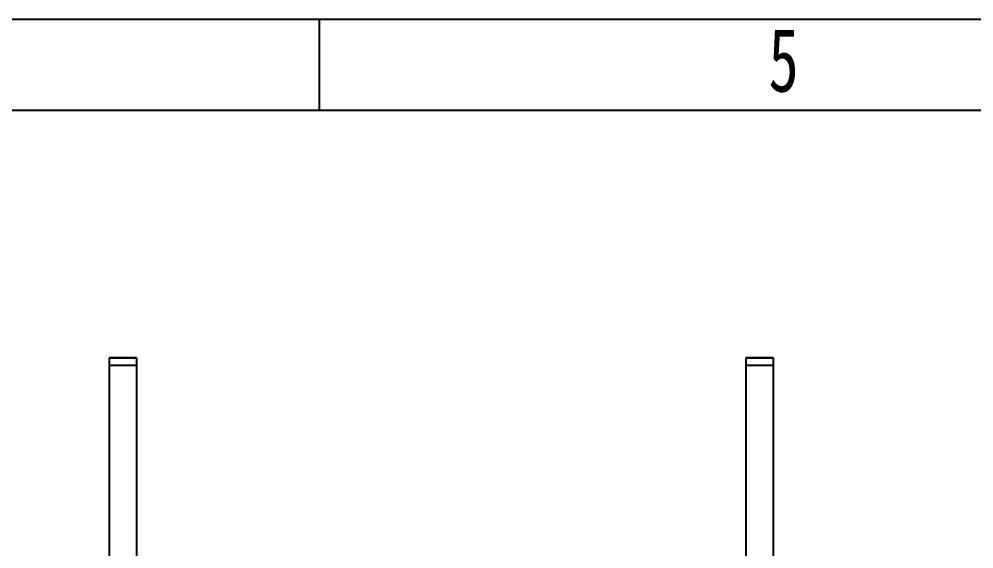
# Model space of a CAD drawing. Header units: millimetres. Extents: x 0 to 297, y 0 to 210.
# Drawn here: x 192 to 244.5, y 180.9 to 210 of the extents above; entities that cross this region are included whole.
import ezdxf

# ---------------------------------------------------------------- set-up
doc = ezdxf.new("R2010")
doc.units = ezdxf.units.MM
doc.layers.add('图框', color=7, linetype='Continuous')
doc.styles.add('SLDTEXTSTYLE5', font='TXT', dxfattribs={"width": 0.7})

msp = doc.modelspace()

# ---------------------------------------------------------------- linework, layer by layer
at = {"color": 7, "linetype": 'Continuous', "lineweight": 25}
for p, q in [((198.47, 191.389), (196.97, 191.389)), ((196.97, 191.379), (196.97, 191.389)), ((196.97, 191.379), (196.97, 190.973)), ((196.97, 191.379), (198.47, 191.379)), ((198.47, 191.379), (198.47, 191.389)), ((198.47, 191.379), (198.47, 190.973)), ((233.47, 191.389), (231.97, 191.389)), ((231.97, 191.379), (231.97, 191.389)), ((231.97, 191.379), (231.97, 190.973)), ((231.97, 191.379), (233.47, 191.379)), ((233.47, 191.379), (233.47, 191.389)), ((233.47, 191.379), (233.47, 190.973)), ((196.97, 190.973), (196.97, 173.652)), ((196.97, 190.973), (198.47, 190.973)), ((198.47, 190.973), (198.47, 173.652)), ((231.97, 190.973), (233.47, 190.973)), ((231.97, 190.973), (231.97, 173.652)), ((233.47, 190.973), (233.47, 173.652))]:
    msp.add_line(p, q, dxfattribs=at)
at = {"layer": '图框'}
for p, q in [((0, 210), (297, 210)), ((208.5, 210), (208.5, 205))]:
    msp.add_line(p, q, dxfattribs=at)
at = {"layer": '图框', "linetype": 'Continuous', "lineweight": 25}
msp.add_line((25, 205), (292, 205), dxfattribs=at)

# ---------------------------------------------------------------- texts
at = {"layer": '图框', "insert": (234.044, 209.51), "char_height": 3.5, "attachment_point": 2, "style": 'SLDTEXTSTYLE5'}
msp.add_mtext('5', dxfattribs=at)

doc.saveas('drawing.dxf')
